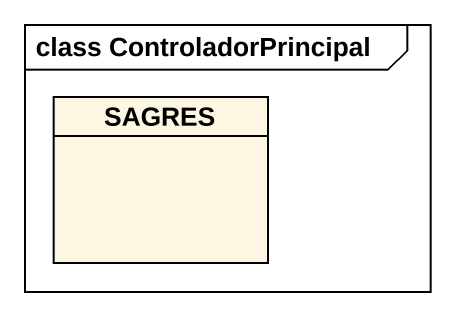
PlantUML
@startuml
mainframe class ControladorPrincipal
hide circle
hide empty members
class SAGRES
@enduml
